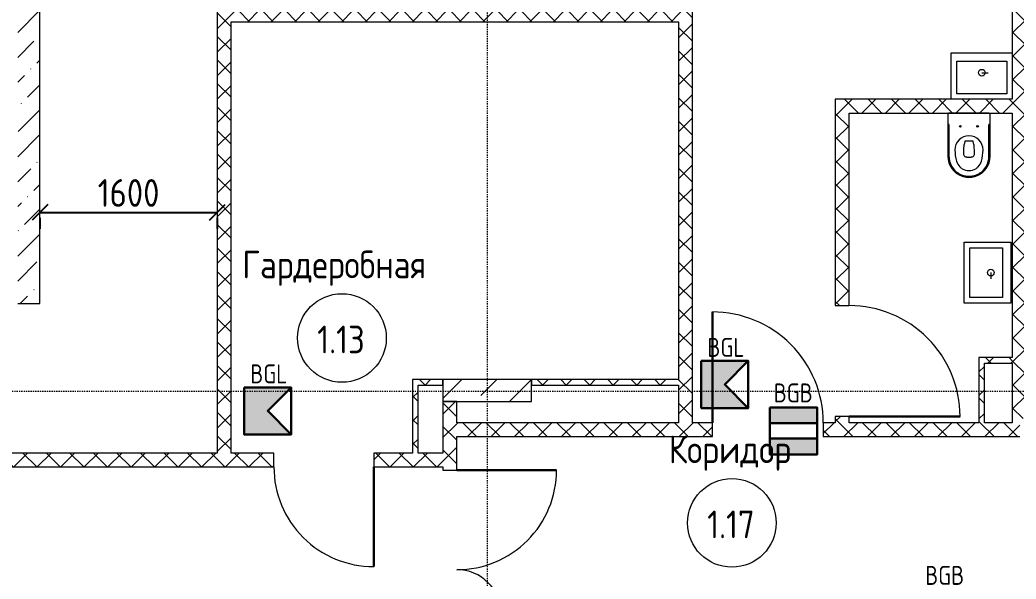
# Model space of a CAD drawing. Header units: millimetres. Extents: x -174154 to -170572, y -111302 to -109817.
# Drawn here: x -172357.2 to -172267.4, y -110225.4 to -110174.9 of the extents above; entities that cross this region are included whole.
import ezdxf

# ---------------------------------------------------------------- set-up
doc = ezdxf.new("R2010")
doc.units = ezdxf.units.MM
doc.linetypes.add('ACAD_ISO02W100', pattern=[15, 12, -3])
doc.linetypes.add('ADSK_Линия сетки', pattern=[21, 12, -3, 3, -3])
doc.layers.get('Defpoints').update_dxf_attribs({"color": 70})
for name, color, linetype, lineweight in [('!Подложка', 252, 'ACAD_ISO02W100', 25), ('SANINDUSA', 7, 'Continuous', 9), ('Двери', 7, 'Continuous', 18), ('Марки помещений', 7, 'Continuous', 18), ('ОПС', 1, 'Continuous', 30), ('Оси', 7, 'Continuous', 9), ('Панель', 7, 'Continuous', 18), ('ПС', 1, 'Continuous', 50), ('Размеры', 7, 'Continuous', 9), ('Сантехнические приборы', 7, 'Continuous', 18), ('Стены', 7, 'Continuous', 18), ('Стены разрез', 7, 'Continuous', 40)]:
    doc.layers.add(name, color=color, linetype=linetype, lineweight=lineweight)
doc.layers.add('PRSHEME', color=7, linetype='Continuous')
doc.styles.add('GOST Common', font='GOST Common.ttf', dxfattribs={"width": 0.9, "height": 250})
doc.styles.get("Standard").update_dxf_attribs({"font": 'GOST_A.TTF'})
doc.dimstyles.new('ADSK_Проверочный', dxfattribs={"dimscale": 304.8, "dimtxt": 251.4287490705518, "dimasz": 0.4639107611548557, "dimexe": 0.4921259842519685, "dimexo": 0.4921259842519685, "dimgap": 0.1640419947506562, "dimtad": 1, "dimdec": 0, "dimdsep": 46, "dimtxsty": 'GOST Common', "dimblk1": 'OBLIQUE', "dimblk2": 'OBLIQUE', "dimsah": 1, "dimcen": 0.09, "dimazin": 0, "dimtfac": 1, "dimtdec": 4, "dimtix": 1, "dimtmove": 0, "dimatfit": 3, "dimfxl": 1, "dimtvp": 1, "dimtolj": 1, "dimtzin": 0, "dimarcsym": 2})
pattern_1 = [(45, (30280.00000000015, 12304.99999999978), (-106.0660171779821, 106.0660171779821), []), (135, (30280.00000000015, 12304.99999999978), (-106.0660171779821, -106.0660171779821), [])]

# ---------------------------------------------------------------- blocks, each defined once
blk = doc.blocks.new('*U9')
at = {"layer": 'ОПС', "lineweight": 25, "ltscale": 10}
h = blk.add_hatch(color=5, dxfattribs=at)
h.dxf.hatch_style = 1
h.paths.add_polyline_path([(-0.05454638312494353, 299.697669372428), (-0.05454638312495774, 0.5443030777967124), (296.8694145977408, 0.5443030777967408), (148.4074613871881, 150.1209877400764), (296.8694145977408, 299.697669372428)])
at = {"layer": 'ОПС', "color": 5, "ltscale": 100}
blk.add_lwpolyline([(-0.05454638312494353, 299.697669372428), (296.8694145977408, 299.697669372428), (296.8694145977408, 0.5443030777967124), (-0.05454638312494353, 0.5443030777967124)], close=True, dxfattribs=at)
blk.add_lwpolyline([(296.8694145977408, 299.697669372428), (148.4074613871881, 150.1209877400764), (296.8694145977408, 0.5443030777967124)], dxfattribs=at)
at = {"layer": 'ПС', "color": 0, "ltscale": 300, "insert": (155.4784635063877, 385.2214189272918), "char_height": 120, "width": 171.5984937908857, "attachment_point": 5, "bg_fill": 3, "box_fill_scale": 1, "bg_fill_color": 256, "bg_fill_transparency": 0}
blk.add_mtext('BGL', dxfattribs=at)
blk = doc.blocks.new('*U10')
at = {"layer": 'PRSHEME', "lineweight": 25}
for points in [[(-0.03523347311511316, 299.7057995788264), (298.130432175119, 299.7057995788264), (298.130432175119, 198.4344173433817), (-0.03523347311511316, 198.4344173433817)], [(-0.03523273422649374, 102.8115166330224), (298.1304329140076, 102.8115166330224), (298.130432175119, 0.04764829622126854), (-0.03523347311511316, 0.04764829622126854)]]:
    blk.add_hatch(color=30, dxfattribs=at).paths.add_polyline_path(points)
at = {"layer": 'PRSHEME', "color": 30, "lineweight": 30}
for p, q in [((-0.03523347311511316, 198.4344173433817), (298.1304321750807, 198.4344173433817)), ((-0.03523347311511316, 102.8115166330224), (298.130432175119, 102.8115166330224))]:
    blk.add_line(p, q, dxfattribs=at)
at = {"layer": 'PRSHEME', "color": 30, "lineweight": 25}
for points in [[(-0.03523347311511316, 299.7057995788264), (298.130432175119, 299.7057995788264), (298.130432175119, 198.4344173433817), (-0.03523347311511316, 198.4344173433817)], [(-0.03523347311511316, 102.8115166330224), (298.1304321751572, 102.8115166330224), (298.130432175119, 0.04764829622126854), (-0.03523347311511316, 0.04764829622126854)]]:
    blk.add_lwpolyline(points, close=True, dxfattribs=at)
at = {"layer": 'PRSHEME', "color": 30, "lineweight": 30}
blk.add_lwpolyline([(-0.03523347311511316, 299.7057995788264), (298.130432175119, 299.7057995788264), (298.130432175119, 0.04764829622126854), (-0.03523347311511316, 0.04764829622126854)], close=True, dxfattribs=at)
at = {"layer": 'ПС', "color": 0, "ltscale": 300, "insert": (147.6877256849152, 390.993334668166), "char_height": 120, "width": 178.901923524727, "attachment_point": 5, "bg_fill": 3, "box_fill_scale": 1, "bg_fill_color": 256, "bg_fill_transparency": 0}
blk.add_mtext('BGB', dxfattribs=at)
blk = doc.blocks.new('AC_Дверь_Двупольная_ПВХ - 1260х2080h М-799337-В_АР_ПЭ_01 Этаж')
at = {"layer": 'Панель', "lineweight": 30}
for p, q in [((-650.0000000000084, 62.50000000096064), (-650.0000000000084, 962.5000000009571)), ((649.999999999991, 62.50000000096064), (649.999999999991, 462.5000000009574))]:
    blk.add_line(p, q, dxfattribs=at)
at = {"layer": 'Панель'}
for centre, radius, start, end in [((-650.0000000000116, 62.50000000096064), 899.9999999999973, 359.9999999999941, 90.00000000000004), ((649.9999999999941, 62.50000000096064), 399.9999999999965, 89.99999999999997, 180.0000000000055)]:
    blk.add_arc(centre, radius, start, end, dxfattribs=at)
blk = doc.blocks.new('Sanitary_Toilets_Sanindusa_New-WC-Care-F-D-Low-Level-Toilet - SanitaSimplesNewWccareDc129011004-639918-В_АР_ПЭ_01 Этаж')
at = {"layer": 'SANINDUSA'}
for p, q in [((72.90087151306633, 635.2174890669789), (62.70699550906687, 631.9981381287276)), ((187.2930044920566, 631.9981381287276), (177.0991284880614, 635.2174890669789)), ((-55.27398889001333, 452.5000000008428), (-55.27398889001333, 168.1330977299406)), ((305.2739888909115, 168.1330977308502), (305.2739888909115, 452.5000000008428)), ((-54.99999999995396, 62.50000000097045), (304.9999999999426, 62.50000000097045))]:
    blk.add_line(p, q, dxfattribs=at)
at = {"layer": 'SANINDUSA', "flags": 128}
for points in [[(184.2724498459292, 623.2943689099723), (179.4979357761071, 624.7070301838609), (174.6515415021505, 625.684960269899), (164.9289575169591, 627.6007532590637), (156.040864044026, 629.3584872688073), (147.1056832100388, 630.9144981419817), (138.1579979830535, 632.1737430028579), (129.1796101150942, 633.0832608478584), (124.9999999998795, 633.3727532469918), (125.058288910956, 633.3693359618491), (124.9416873500815, 633.3693359618491), (120.82038988489, 633.0832608478584), (111.774976602981, 632.1652298689214), (102.7797981308769, 630.8963094189202), (93.89727409290472, 629.3431437059718), (85.07104248393904, 627.6007532590637), (75.34845849806332, 625.684960269899), (70.46460278399269, 624.6977968679116), (65.72755015496902, 623.2943689099723)], [(-64.99999999994736, 452.5000000008428), (-64.99999999994736, 202.6806437718887), (-64.99999999994736, 162.3805060508574), (-64.99999999994736, 72.50000000096168)], [(159.7015708690556, 312.625944614927), (159.7131788729432, 312.6701712620321), (161.4823937419447, 319.3299770360386), (163.2316224280371, 325.6888687620335), (164.7699810561054, 331.0348391540346), (166.3000918930446, 336.1288309109286), (168.7021665280733, 343.7700867660329), (170.8787418898452, 351.1820435529141), (171.9794794920453, 356.0394048698233), (172.4757999178259, 361.2245619309015), (172.9828082028386, 377.5077462199242), (173.5206469889984, 393.8171565540133), (174.0938089789039, 410.3343486788775), (174.6859811249728, 426.8270134928727), (174.4779869908298, 432.2187602529694), (173.4013855458379, 437.498629093915), (171.4846491819276, 442.477703094998), (168.7403023239477, 447.0858573921014), (165.3456911450277, 451.0083794598981), (161.283113062944, 454.2912244808739), (156.9215469058859, 456.6568434248136), (152.2130519150471, 458.2206904900131), (148.6709732570217, 458.8153660300295), (145.0945157561068, 458.9610397820862), (124.9999999998795, 458.8793657019938), (104.905484244107, 458.9610397820862), (101.3290267441061, 458.8153660300295), (97.78694808493715, 458.2206904900131), (93.07845309410271, 456.6568434248136), (88.71688693817944, 454.2912244808739), (84.65430885609575, 451.0083794598981), (81.2596976760409, 447.0858573921014), (78.51535081897059, 442.477703094998), (76.5986144539211, 437.498629093915), (75.52201300892922, 432.2187602529694), (75.31401887501144, 426.8270134928727), (75.90619102085513, 410.3343486788775), (76.47935301099022, 393.8171565540133), (77.01719179805522, 377.5077462199242), (77.52420008215834, 361.2245619309015), (78.0205205079433, 356.0394048698233), (79.12125810991382, 351.1820435529141), (81.2978334730544, 343.7700867660329), (83.69990810808318, 336.1288309109286), (85.23001894411274, 331.0348391540346), (86.76837757195145, 325.6888687620335), (88.51760625895346, 319.3299770360386), (90.28682112704539, 312.6701712620321), (90.29842913207213, 312.625944614927)], [(314.999999999936, 72.50000000096168), (314.999999999936, 162.3805060529019), (314.999999999936, 202.6806437727983), (314.999999999936, 452.5000000008428)], [(158.3120338619766, 312.5201165679107), (147.2268626087998, 312.2778832919998), (137.6574002209467, 312.1572285900361), (128.0636589509484, 312.0995312938952), (125.0000000080454, 312.0929300790288), (121.9363410490121, 312.0995312938952), (112.3425997799147, 312.1572285900361), (102.7731373909355, 312.2778832919998), (91.68796613820909, 312.5201165679107)]]:
    blk.add_lwpolyline(points, dxfattribs=at)
at = {"layer": 'SANINDUSA'}
for centre, radius in [((47.50000000000974, 181.5000000008849), 7.499999999998292), ((202.4999999999788, 181.5000000008849), 7.500000000002643)]:
    blk.add_circle(centre, radius, dxfattribs=at)
for centre, radius, start, end in [((124.9999999998795, 452.5000000008428), 189.9999999999999, 109.1388113209888, 179.9999999999997), ((124.9999999998795, 452.5000000008428), 190.0000000000001, 74.08530106812472, 105.9146989318748), ((124.9999999998795, 452.5000000008428), 190.0000000000002, 0, 70.86118867901051), ((124.9999999998795, 452.5000000008428), 180.2572564806127, 126.141900767198, 165.5060458425528), ((124.9999999998795, 464.4999529619496), 117.0000000000037, 135.5035418329653, 163.7397952942954), ((135.4213655359858, 437.5009523328738), 198.5167225469054, 115.5810583349096, 126.0176848278108), ((124.9999999998795, 464.4999529619496), 117.0000000000079, 121.5458849957876, 135.5035418329653), ((122.6442613379916, 465.4834846579133), 167.7611015713831, 109.8325508169712, 115.7715916426471), ((124.9999999998795, 464.4999529619496), 117.0000000000036, 89.99999999999964, 121.5458849957876), ((124.9999999998795, 464.4999529619496), 117.0000000000038, 58.45411477633111, 89.9999999999997), ((127.3622638328744, 465.4990058550698), 167.7442871565323, 64.22811042890274, 70.16774710359266), ((124.9999999998795, 464.4999529619496), 117.0000000000124, 44.49645859092544, 58.4541147763311), ((114.6037282759333, 437.5430486439364), 198.4679175664406, 53.98102837691921, 64.42022844973091), ((124.9999999998795, 464.4999529619496), 117.0000000000038, 16.26020470570402, 44.49645859092544), ((124.9999999998795, 452.5000000008428), 180.257256480613, 14.49395415744667, 53.85809923280164), ((124.8264112720063, 452.4552799098902), 180.10040571475, 165.4784503243433, 179.9857730923607), ((364.99999999989, 394.4999529620132), 367.0000000000072, 163.7397952942954, 179.9999887702499), ((-115.0000000001309, 394.4999529620132), 367.0000000000034, 1.122974943883814e-05, 16.26020470570403), ((125.0104824319966, 452.4344784179605), 180.2635183662518, 0.02082567568769807, 14.51495090173667), ((124.9999999998795, 394.5000000008517), 127.0000000000016, 179.9999887702501, 269.9999999999997), ((124.9999999998795, 394.5000000008517), 127.0000000000014, 269.9999999999996, 1.122974949735343e-05), ((-61.56057359897374, 162.3634337520962), 3.439468771480958, 179.715602969255, 283.8438516623208), ((-55.87773410491766, 159.3851540199639), 4.873264947958272, 120.6297999501828, 184.2514983593225), ((-60.22643316112536, 168.1661332179996), 4.952554451131515, 292.1318799192277, 359.6178117556594), ((310.2264331608844, 168.1661332189092), 4.952554451131561, 180.3821882443399, 247.8681200807712), ((305.8777341051315, 159.3851540220084), 4.873264947958259, 355.7485016406769, 59.37020004981706), ((311.5514071549745, 162.3750737490527), 3.44859712357738, 256.3502918036463, 0.09025356253062672), ((-54.99999999995396, 72.50000000096168), 9.99999999999773, 179.9999999999999, 269.9999999999997), ((304.9999999999426, 72.50000000096168), 10.00000000000205, 269.9999999999996, 0)]:
    blk.add_arc(centre, radius, start, end, dxfattribs=at)
blk = doc.blocks.new('ADSK_Умывальник со смесителем - Умывальник-246140-В_АР_ПЭ_01 Этаж')
at = {"layer": 'Сантехнические приборы'}
for p, q in [((-275.0000000000001, -420.000000000001), (-275.0000000000001, 0)), ((-275.0000000000001, 0), (275.0000000000007, 0)), ((275.0000000000007, 0), (275.0000000000007, -420.000000000001)), ((-224.9999999999988, -370.0000000000007), (-224.9999999999988, -74.99999999999756)), ((-224.9999999999988, -74.99999999999756), (224.9999999999993, -74.99999999999756)), ((224.9999999999993, -74.99999999999756), (224.9999999999993, -370.0000000000007)), ((1.808209189672272e-12, -179.9999999999982), (57.00000000000185, -179.9999999999984)), ((275.0000000000007, -420.000000000001), (-275, -420.000000000001)), ((224.9999999999993, -370.0000000000007), (-224.9999999999988, -370.0000000000007))]:
    blk.add_line(p, q, dxfattribs=at)
blk.add_circle((0, -180), 30.00000000000002, dxfattribs=at)
blk = doc.blocks.new('AC_Дверь_Однопольная_ДеревяннаяНаружная_ГОСТ24698-81 - 960х2080h ГЛ-799321-В_АР_ПЭ_01 Этаж')
at = {"layer": 'Панель', "lineweight": 30}
blk.add_line((499.9999999999943, 62.50000000096315), (499.9999999999943, 1062.500000000963), dxfattribs=at)
at = {"layer": 'Панель'}
blk.add_arc((499.9999999999942, 62.50000000096315), 999.9999999999992, 89.99999999999987, 180, dxfattribs=at)
blk = doc.blocks.new('AC_Дверь_Однопольная_ДеревяннаяНаружная_ГОСТ24698-81 - 960х2080h Г-799396-В_АР_ПЭ_01 Этаж')
at = {"layer": 'Панель', "lineweight": 30}
blk.add_line((-500.0000000000111, 62.5000000009599), (-500.0000000000111, 1062.50000000096), dxfattribs=at)
at = {"layer": 'Панель'}
blk.add_arc((-500.000000000011, 62.5000000009599), 1000.000000000001, 3.180554681463517e-14, 90.00000000000017, dxfattribs=at)
blk = doc.blocks.new('AC_Дверь_Однопольная_ДеревяннаяНаружная_ГОСТ24698-81 - 860х2080h-799426-В_АР_ПЭ_01 Этаж')
at = {"layer": 'Панель', "lineweight": 30}
blk.add_line((-450.0000000000109, 62.50000000096006), (-450.0000000000109, 962.5000000009602), dxfattribs=at)
at = {"layer": 'Панель'}
blk.add_arc((-450.0000000000108, 62.50000000096006), 900.0000000000008, 3.180554681463517e-14, 90.00000000000011, dxfattribs=at)
blk = doc.blocks.new('ADSK_Марка_Помещение_2_ГОСТ21-501-2011 - Имя и Категория-86712-В_АР_ПЭ_01 Этаж')
at = {"layer": 'Марки помещений'}
blk.add_circle((1.928857696959173e-16, -1.244575859722303e-16), 4.000000000000004, dxfattribs=at)
blk = doc.blocks.new('_Oblique')
at = {"color": 0, "linetype": 'ByBlock', "lineweight": -2}
blk.add_line((-0.5, -0.5), (0.5, 0.5), dxfattribs=at)
blk = doc.blocks.new('*D488')
at = {"layer": 'Defpoints', "color": 0, "transparency": 16777216}
for p in [(18194.2301086198, 10584.03893864487), (19794.2301086198, 10584.03893864486), (19794.2301086198, 10484.05403978509)]:
    blk.add_point(p, dxfattribs=at)
at = {"layer": 'Размеры', "color": 0, "lineweight": -2, "transparency": 16777216}
for p, q in [((18194.2301086198, 10484.05403978509), (19794.2301086198, 10484.05403978509)), ((18194.2301086198, 10434.03893864487), (18194.2301086198, 10334.05403978509)), ((19794.2301086198, 10434.03893864486), (19794.2301086198, 10334.05403978509))]:
    blk.add_line(p, q, dxfattribs=at)
at = {"layer": 'Размеры', "color": 0, "lineweight": -2, "transparency": 16777216, "xscale": 141.4, "yscale": 141.4, "zscale": 141.4, "rotation": 180}
blk.add_blockref('_Oblique', (18194.2301086198, 10484.05403978509), dxfattribs=at)
at = {"layer": 'Размеры', "color": 0, "lineweight": -2, "transparency": 16777216, "xscale": 141.4, "yscale": 141.4, "zscale": 141.4}
blk.add_blockref('_Oblique', (19794.2301086198, 10484.05403978509), dxfattribs=at)
at = {"layer": 'Размеры', "color": 0, "lineweight": 20, "transparency": 16777216, "insert": (18994.2301086198, 10659.05403978509), "char_height": 250, "width": 700.5912940203172, "attachment_point": 5, "style": 'GOST Common'}
blk.add_mtext('\\A1;1600', dxfattribs=at)
blk = doc.blocks.new('A$Cb2ab8b70')
at = {"layer": 'Стены', "lineweight": 20, "true_color": 0x636466}
h = blk.add_hatch(dxfattribs=at)
h.set_pattern_fill('FP_3', color=251, style=0, pattern_type=2)
h.set_pattern_definition([(45, (30280.00000000015, 12304.99999999978), (-314.3089642374204, 314.3089642374204), []), (45, (30594.30900000015, 12304.99999999978), (-314.3089642374204, 314.3089642374204), [222.25, -111.125])])
h.paths.add_polyline_path([(22629.99999999997, 8774.99999999975), (22629.99999999997, 8974.999999999749), (21829.99999999996, 8974.999999999749), (21829.99999999996, 8774.99999999975), (22195.51533965372, 8774.99999999975)])
at = {"layer": 'Стены разрез', "lineweight": 20, "true_color": 0x636466}
h = blk.add_hatch(dxfattribs=at)
h.set_pattern_fill('FP_1', color=251, style=0, pattern_type=2)
h.set_pattern_definition(pattern_1)
h.paths.add_polyline_path([(24080.00000000003, 8584.999999999776), (24080.00000000003, 14354.99999999979), (23955.00000000002, 14354.99999999979), (23955.00000000002, 8584.999999999776)])
h = blk.add_hatch(dxfattribs=at)
h.set_pattern_fill('FP_1', color=251, style=0, pattern_type=2)
h.set_pattern_definition(pattern_1)
h.paths.add_polyline_path([(27034.04995554197, 8584.999999999767), (27034.04995554197, 8622.499999999767), (27090.00000000002, 8622.499999999767), (27090.00000000004, 14354.99999999978), (26965.00000000005, 14354.99999999978), (26965.00000000005, 8584.999999999767)])
h = blk.add_hatch(dxfattribs=at)
h.set_pattern_fill('FP_2', color=251, style=0, pattern_type=2)
h.set_pattern_definition([(45, (30280.00000000015, 12304.99999999978), (84.1902546884139, 308.6966577151427), [396.875, -79.375, 3.353, -76.02199999999999])])
h.paths.add_polyline_path([(17994.2301086198, 9660.00000000007), (18194.23010861979, 9660.00000000007), (18194.23010861979, 13925.00000000008), (18004.23009930444, 13925.00000000008), (18004.23009930444, 13705.00000000008), (17994.2301086198, 13705.00000000008), (17994.2301086198, 12660.3720025269)])
h = blk.add_hatch(dxfattribs=at)
h.set_pattern_fill('FP_1', color=251, style=0, pattern_type=2)
h.set_pattern_definition(pattern_1)
h.paths.add_polyline_path([(19919.2301086198, 8310.15115239373), (19919.2301086198, 12679.63027817839), (19794.23010861981, 12679.63027817839), (19794.23010861979, 8310.15115239373)])
h.paths.add_polyline_path([(19794.23010861981, 13579.6302781784), (19919.2301086198, 13579.6302781784), (19919.2301086198, 13725.00000000007), (19794.23010861981, 13725.00000000007), (19794.23010861981, 13705.00000000007)])
h = blk.add_hatch(dxfattribs=at)
h.set_pattern_fill('FP_1', color=251, style=0, pattern_type=2)
h.set_pattern_definition(pattern_1)
h.paths.add_polyline_path([(23955.00000000002, 12204.99999999979), (23955.00000000002, 12304.99999999979), (19919.2301086198, 12304.99999999981), (19919.2301086198, 12204.9999999998), (22195.51533965372, 12204.9999999998)])
h = blk.add_hatch(dxfattribs=at)
h.set_pattern_fill('FP_1', color=251, style=0, pattern_type=2)
h.set_pattern_definition(pattern_1)
h.paths.add_polyline_path([(25494.15339220218, 8584.999999999776), (25494.15339220218, 8641.78932188109), (25369.15339220218, 8641.78932188109), (25369.15339220218, 8584.999999999776)])
h.paths.add_polyline_path([(25494.15339220218, 9641.789321881088), (25494.15339220218, 11504.99999999979), (25369.15339220218, 11504.99999999979), (25369.15339220218, 9641.789321881088)])
h = blk.add_hatch(dxfattribs=at)
h.set_pattern_fill('FP_1', color=251, style=0, pattern_type=2)
h.set_pattern_definition(pattern_1)
h.paths.add_polyline_path([(26965.00000000005, 11379.99999999978), (26965.00000000005, 11504.99999999978), (25494.15339220218, 11504.99999999979), (25494.15339220218, 11379.99999999978), (26030.86789383995, 11379.99999999978)])
h = blk.add_hatch(dxfattribs=at)
h.set_pattern_fill('FP_1', color=251, style=0, pattern_type=2)
h.set_pattern_definition(pattern_1)
h.paths.add_polyline_path([(26965.00000000005, 9122.499999999767), (26965.00000000005, 9172.499999999764), (26665.00000000003, 9172.499999999764), (26665.00000000003, 9122.499999999767), (26715.00000000004, 9122.499999999767)])
h = blk.add_hatch(dxfattribs=at)
h.set_pattern_fill('FP_1', color=251, style=0, pattern_type=2)
h.set_pattern_definition(pattern_1)
h.paths.add_polyline_path([(26715.00000000004, 8584.999999999767), (26715.00000000004, 9122.499999999767), (26665.00000000003, 9122.499999999767), (26665.00000000003, 8584.999999999767)])
h = blk.add_hatch(dxfattribs=at)
h.set_pattern_fill('FP_1', color=251, style=0, pattern_type=2)
h.set_pattern_definition(pattern_1)
h.paths.add_polyline_path([(21829.99999999996, 8924.999999999742), (21829.99999999996, 8974.999999999749), (21554.99999999997, 8974.999999999749), (21554.99999999997, 8924.999999999742), (21604.99999999996, 8924.999999999742)])
h = blk.add_hatch(dxfattribs=at)
h.set_pattern_fill('FP_1', color=251, style=0, pattern_type=2)
h.set_pattern_definition(pattern_1)
h.paths.add_polyline_path([(21604.99999999996, 8310.151152393722), (21604.99999999996, 8924.999999999742), (21554.99999999997, 8924.999999999742), (21554.99999999997, 8310.151152393722)])
h = blk.add_hatch(dxfattribs=at)
h.set_pattern_fill('FP_1', color=251, style=0, pattern_type=2)
h.set_pattern_definition(pattern_1)
h.paths.add_polyline_path([(23955.00000000002, 8924.999999999742), (23955.00000000002, 8974.999999999749), (22629.99999999997, 8974.999999999749), (22629.99999999997, 8924.999999999742)])
h = blk.add_hatch(dxfattribs=at)
h.set_pattern_fill('FP_1', color=251, style=0, pattern_type=2)
h.set_pattern_definition(pattern_1)
h.paths.add_polyline_path([(21954.99999999997, 5479.999999999911), (21954.99999999997, 6857.131641570118), (21829.99999999996, 6857.131641570118), (21829.99999999996, 5479.999999999911)])
h.paths.add_polyline_path([(21954.99999999997, 8157.131641570125), (21954.99999999997, 8774.99999999975), (21829.99999999996, 8774.99999999975), (21829.99999999996, 8157.131641570125)])
h = blk.add_hatch(dxfattribs=at)
h.set_pattern_fill('FP_1', color=251, style=0, pattern_type=2)
h.set_pattern_definition(pattern_1)
h.paths.add_polyline_path([(27034.04995554197, 8459.999999999762), (27034.04995554197, 8584.999999999767), (25259.93203516043, 8584.999999999776), (25259.93203516043, 8459.99999999977), (26030.86789383995, 8459.99999999977)])
h.paths.add_polyline_path([(24259.93203516043, 8459.999999999778), (24259.93203516045, 8584.999999999776), (21954.99999999997, 8584.999999999785), (21954.99999999997, 8459.999999999787), (24113.19161674683, 8459.999999999778)])
h = blk.add_hatch(dxfattribs=at)
h.set_pattern_fill('FP_1', color=251, style=0, pattern_type=2)
h.set_pattern_definition(pattern_1)
h.paths.add_polyline_path([(21205.00000000004, 8185.151152393724), (21829.99999999996, 8185.151152393724), (21829.99999999996, 8310.151152393722), (21205.00000000004, 8310.151152393722)])
h.paths.add_polyline_path([(20305.00000000004, 8185.151152393732), (20305.00000000004, 8310.151152393722), (16430, 8310.151152393739), (16430, 8185.15115239375), (20277.83906256061, 8185.151152393732)])
h.paths.add_polyline_path([(15430, 8185.15115239375), (15430, 8310.151152393748), (15130.0002455541, 8310.151152393748), (15130.0002455541, 8185.15115239375)])
at = {"layer": 'Оси', "linetype": 'ADSK_Линия сетки'}
for p, q in [((22229.99999999997, 16592.8583027353), (22229.99999999995, -2195.000000000166)), ((32780.00000000002, 8864.999999999767), (-1856.358330931362, 8864.99999999988))]:
    blk.add_line(p, q, dxfattribs=at)
at = {"layer": 'Стены', "color": 251, "lineweight": 20, "true_color": 0x636466}
for p, q in [((21829.99999999996, 8974.999999999756), (21829.99999999996, 8924.99999999976)), ((21829.99999999996, 8924.99999999976), (21829.99999999996, 8974.99999999976)), ((22629.99999999996, 8924.999999999756), (22629.99999999996, 8974.999999999756)), ((22629.99999999996, 8974.999999999756), (22629.99999999996, 8924.999999999756)), ((21829.99999999996, 8774.999999999756), (21954.99999999996, 8774.999999999756)), ((21954.99999999996, 8774.999999999758), (21829.99999999996, 8774.999999999758))]:
    blk.add_line(p, q, dxfattribs=at)
at = {"layer": 'Стены разрез', "color": 251, "lineweight": 20, "true_color": 0x636466}
for p, q in [((24080.00000000002, 8584.999999999789), (24080.00000000003, 14334.9999999998)), ((26965.00000000004, 14334.99999999979), (26965.00000000003, 11504.99999999979)), ((18194.2301086198, 9660.000000000084), (18194.23010861981, 13705.00000000009)), ((19794.23010861981, 12679.6302781784), (19794.2301086198, 8310.15115239374)), ((19919.2301086198, 8310.15115239374), (19919.2301086198, 12204.99999999981)), ((19919.2301086198, 12204.99999999981), (23955.00000000003, 12204.9999999998)), ((23955.00000000003, 12204.9999999998), (23955.00000000002, 8974.999999999754)), ((26965.00000000003, 11504.99999999979), (25369.15339220218, 11504.9999999998)), ((25369.15339220218, 11504.9999999998), (25369.15339220218, 9641.789321881097)), ((25494.15339220218, 11379.99999999979), (26965.00000000003, 11379.99999999979)), ((25494.15339220218, 9641.789321881097), (25494.15339220218, 11379.99999999979)), ((26965.00000000003, 11379.99999999979), (26965.00000000003, 9172.499999999778)), ((17994.2301086198, 9660.000000000084), (18194.2301086198, 9660.000000000084)), ((25369.15339220218, 9641.789321881097), (25494.15339220218, 9641.789321881097)), ((26965.00000000003, 9172.499999999778), (26665.00000000003, 9172.499999999778)), ((26665.00000000003, 9172.499999999778), (26665.00000000003, 8584.999999999778)), ((26715.00000000003, 9122.499999999778), (26965.00000000003, 9122.499999999778)), ((26715.00000000003, 8584.999999999778), (26715.00000000003, 9122.499999999778)), ((26965.00000000003, 9122.499999999778), (26965.00000000003, 8584.999999999778)), ((21829.99999999996, 8974.99999999976), (21554.99999999996, 8974.99999999976)), ((21554.99999999996, 8974.99999999976), (21554.99999999996, 8310.151152393733)), ((21604.99999999996, 8924.99999999976), (21829.99999999996, 8924.99999999976)), ((21604.99999999996, 8310.151152393733), (21604.99999999996, 8924.99999999976)), ((22629.99999999996, 8974.999999999756), (21829.99999999996, 8974.999999999756)), ((21829.99999999996, 8924.99999999976), (21829.99999999996, 8774.999999999756)), ((23955.00000000002, 8974.999999999753), (22629.99999999996, 8974.999999999756)), ((22629.99999999996, 8774.999999999756), (22629.99999999996, 8924.999999999756)), ((22629.99999999996, 8924.999999999756), (23955.00000000002, 8924.999999999753)), ((23955.00000000002, 8924.999999999753), (23955.00000000002, 8584.999999999789)), ((21829.99999999996, 8774.999999999758), (21829.99999999996, 8310.151152393733)), ((21954.99999999996, 8774.999999999756), (22629.99999999996, 8774.999999999756)), ((21954.99999999996, 8584.999999999796), (21954.99999999996, 8774.999999999758)), ((25369.15339220218, 8641.789321881097), (25369.15339220218, 8584.999999999784)), ((25494.15339220218, 8641.789321881097), (25369.15339220218, 8641.789321881097)), ((25494.15339220218, 8584.999999999784), (25494.15339220218, 8641.789321881097)), ((23955.00000000002, 8584.999999999789), (21954.99999999996, 8584.999999999796)), ((24259.93203516043, 8584.999999999789), (24080.00000000002, 8584.999999999789)), ((24259.93203516043, 8459.999999999789), (24259.93203516043, 8584.999999999789)), ((25369.15339220218, 8584.999999999784), (25259.93203516043, 8584.999999999784)), ((25259.93203516043, 8584.999999999784), (25259.93203516043, 8459.999999999785)), ((26665.00000000003, 8584.999999999778), (25494.15339220218, 8584.999999999784)), ((26965.00000000003, 8584.999999999778), (26715.00000000003, 8584.999999999778)), ((21954.99999999996, 8459.999999999798), (24259.93203516043, 8459.999999999789)), ((21954.99999999996, 8157.131641570137), (21954.99999999996, 8459.999999999798)), ((25259.93203516043, 8459.999999999785), (27034.04995554196, 8459.999999999778)), ((19794.2301086198, 8310.15115239374), (16430, 8310.151152393755)), ((20305.00000000004, 8310.151152393739), (19919.2301086198, 8310.15115239374)), ((20305.00000000004, 8185.151152393739), (20305.00000000004, 8310.151152393739)), ((21554.99999999996, 8310.151152393735), (21205.00000000004, 8310.151152393735)), ((21205.00000000004, 8310.151152393735), (21205.00000000004, 8185.151152393735)), ((21829.99999999996, 8310.151152393733), (21604.99999999996, 8310.151152393733)), ((16430, 8185.151152393753), (20305.00000000004, 8185.151152393739)), ((21205.00000000004, 8185.151152393735), (21829.99999999996, 8185.151152393732)), ((21829.99999999996, 8185.151152393732), (21829.99999999996, 8157.131641570137)), ((21829.99999999996, 8157.131641570137), (21954.99999999996, 8157.131641570137))]:
    blk.add_line(p, q, dxfattribs=at)
at = {"layer": 'Двери', "color": 251, "lineweight": 20, "true_color": 0x636466}
for name, p, rotation in [('AC_Дверь_Однопольная_ДеревяннаяНаружная_ГОСТ24698-81 - 960х2080h ГЛ-799321-В_АР_ПЭ_01 Этаж', (25431.65339220218, 9141.78932188109), 269.9999999999999), ('AC_Дверь_Однопольная_ДеревяннаяНаружная_ГОСТ24698-81 - 860х2080h-799426-В_АР_ПЭ_01 Этаж', (20755.00000000003, 8247.651152393737), 180), ('AC_Дверь_Двупольная_ПВХ - 1260х2080h М-799337-В_АР_ПЭ_01 Этаж', (21892.49999999996, 7507.131641570129), 269.9999999999999)]:
    blk.add_blockref(name, p, dxfattribs=dict(at, rotation=rotation))
blk.add_blockref('AC_Дверь_Однопольная_ДеревяннаяНаружная_ГОСТ24698-81 - 960х2080h Г-799396-В_АР_ПЭ_01 Этаж', (24759.93203516044, 8522.499999999787), dxfattribs=at)
at = {"layer": 'Марки помещений', "color": 251, "lineweight": 20, "true_color": 0x636466, "xscale": 99.99999999999993, "yscale": 99.99999999999993, "zscale": 99.99999999999993}
for p in [(20918.7539372446, 9349.579667478745), (24436.03458158596, 7680.2904725464)]:
    blk.add_blockref('ADSK_Марка_Помещение_2_ГОСТ21-501-2011 - Имя и Категория-86712-В_АР_ПЭ_01 Этаж', p, dxfattribs=at)
at = {"layer": 'Сантехнические приборы', "color": 251, "lineweight": 20, "true_color": 0x636466}
blk.add_blockref('ADSK_Умывальник со смесителем - Умывальник-246140-В_АР_ПЭ_01 Этаж', (26690.00000000003, 11924.99999999979), dxfattribs=at)
for name, p, rotation in [('Sanitary_Toilets_Sanindusa_New-WC-Care-F-D-Low-Level-Toilet - SanitaSimplesNewWccareDc129011004-639918-В_АР_ПЭ_01 Этаж', (26699.69646377634, 11442.49999999979), 180), ('ADSK_Умывальник со смесителем - Умывальник-246140-В_АР_ПЭ_01 Этаж', (26952.50000000003, 9939.651168863424), 270.0000000000005)]:
    blk.add_blockref(name, p, dxfattribs=dict(at, rotation=rotation))
at = {"layer": 'Марки помещений', "color": 251, "lineweight": 20, "true_color": 0x636466, "char_height": 249.9999999999997, "attachment_point": 1, "style": 'GOST Common'}
for s, insert, width in [('Гардеробная', (20019.94066411819, 10138.24552234861), 2186.201812499998), ('1.13', (20695.84066411819, 9460.971759074031), 548.3542499999995), ('Коридор', (23867.52130845955, 8468.95632741627), 1385.315999999998), ('1.17', (24213.12130845955, 7791.682564141687), 548.3542499999995)]:
    blk.add_mtext(s, dxfattribs=dict(at, insert=insert, width=width))
at = {"layer": 'Размеры', "color": 251, "lineweight": 20, "true_color": 0x636466}
dim = blk.add_linear_dim(base=(19794.2301086198, 10484.05403978509), p1=(18194.2301086198, 10584.03893864487), p2=(19794.2301086198, 10584.03893864486), dimstyle='ADSK_Проверочный', override={"dimpost": '<>', "dimfxl": 1600}, dxfattribs=at)
dim.commit()
dim.dimension.update_dxf_attribs({"geometry": '*D488', "text_midpoint": (18994.2301086198, 10659.05403978509)})

msp = doc.modelspace()

# ---------------------------------------------------------------- block references
at = {"layer": 'ПС', "color": 0, "xscale": 0.01424277820484836, "yscale": 0.01424277820484836, "zscale": 0.01424277820484836}
for name, p in [('*U9', (-172295.7856587979, -110209.9728976666)), ('*U9', (-172337.0143121918, -110212.3666930324)), ('*U10', (-172289.5966672245, -110214.1685784382)), ('*U10', (-172275.9359629149, -110230.6392776722))]:
    msp.add_blockref(name, p, dxfattribs=at)

# ---------------------------------------------------------------- next in the draw order: block references
at = {"layer": '!Подложка', "ltscale": 20, "xscale": 0.01, "yscale": 0.01, "zscale": 0.01}
msp.add_blockref('A$Cb2ab8b70', (-172537.3894769453, -110297.1334066304), dxfattribs=at)

doc.saveas('drawing.dxf')
